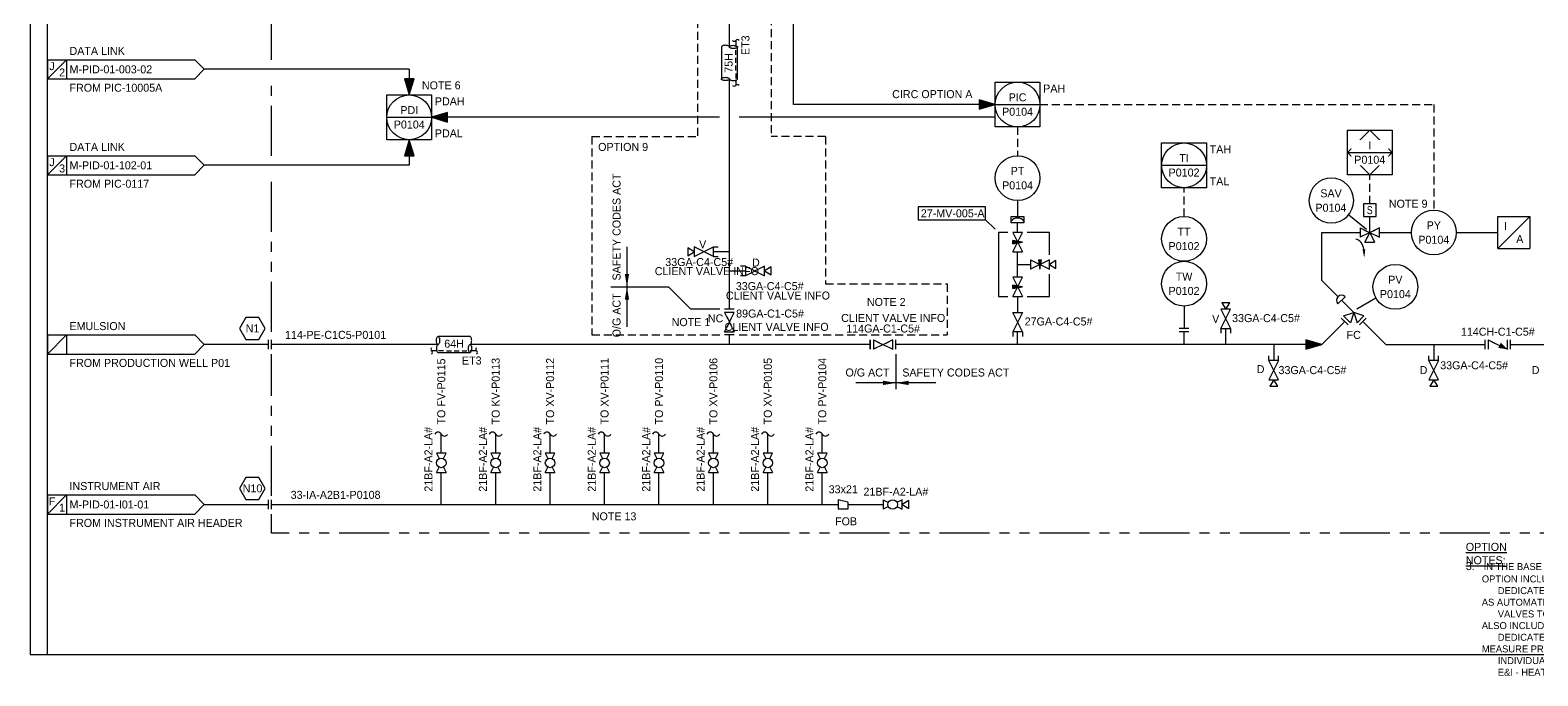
# Model space of a CAD drawing. Extents: x 12 to 865, y 46 to 600.
# Drawn here: x 11.6 to 482.5, y 46.4 to 248.2 of the extents above; entities that cross this region are included whole.
import ezdxf
from ezdxf.enums import TextEntityAlignment as Align
from ezdxf.lldxf.tags import DXFTag

# ---------------------------------------------------------------- set-up
doc = ezdxf.new("R2010")
doc.units = 0
doc.header["$LTSCALE"] = 10
for name, pattern in [('ELECT', [0.375, 0.25, -0.125]), ('HIDDEN', [0.375, 0.25, -0.125]), ('Skid_Limit', [3.125, 1.5625, -0.3125, 0.3125, -0.3125, 0.3125, -0.3125])]:
    doc.linetypes.add(name, pattern=pattern)
doc.layers.get('DEFPOINTS').update_dxf_attribs({"color": 9})
for name, color, linetype in [('(OPTION_3)', 7, 'Continuous'), ('(OPTION_9)', 7, 'Continuous'), ('(OPTION_9_CLOUD_LAYER)', 8, 'HIDDEN'), ('(OPTION_9_DUAL_TAGS)', 7, 'Continuous'), ('AIR', 135, 'Continuous'), ('ATTRIBUTES', 50, 'Continuous'), ('EQUIPMENT', 54, 'Continuous'), ('FITTINGS', 210, 'Continuous'), ('FLANGES', 90, 'Continuous'), ('HC LIQUID - HEAVY', 38, 'Continuous'), ('INSTRUMENT', 240, 'Continuous'), ('INSULATION', 210, 'Continuous'), ('LIMITS - SKID', 177, 'Skid_Limit'), ('LINE NUMBER', 20, 'Continuous'), ('TEXT1', 7, 'Continuous'), ('VALVE INFO', 33, 'Continuous'), ('VALVES', 210, 'Continuous')]:
    doc.layers.add(name, color=color, linetype=linetype)
doc.styles.add('Scovan Standard', font='FRAMDCN.TTF', dxfattribs={"height": 2.5})
doc.linetypes.add('DATA_LINK', pattern='A,0.75,-0.125,[133,ltypeshp.shx,S=0.0625,R=0,X=-0.0625,Y=0],-0.125', length=1)
tags = doc.linetypes.add('PNEUMATIC', pattern='A,0.21875,[131,cfm.shx,S=0.1,R=-45,X=0,Y=0],0.0625,[131,cfm.shx,S=0.1,R=-45,X=0,Y=0],0.21875', length=0.5).pattern_tags.tags
tags[12] = DXFTag(74, 5)
tags[4] = DXFTag(74, 5)

# ---------------------------------------------------------------- blocks, each defined once
blk = doc.blocks.new('*U16')
blk.add_wipeout([(0, 0.67), (-4, 0.67), (-4, -0.68), (0, -0.68)]).dxf.layer = 'VALVES'
at = {"layer": 'VALVES', "color": 90}
blk.add_line((-4, -1.5), (-4, 1.5), dxfattribs=at)
blk.add_wipeout([(-0.66, 0), (-0.66, -4), (0.69, -4), (0.69, 0)]).dxf.layer = 'VALVES'
at = {"layer": 'VALVES'}
for p, q in [((-3, 1.5), (0, 0)), ((-3, -1.5), (-3, 1.5)), ((0, 0), (-3, -1.5)), ((0, 0), (-1.5, -3)), ((1.5, -3), (0, 0)), ((1.5, -3), (-1.5, -3))]:
    blk.add_line(p, q, dxfattribs=at)
at = {"layer": 'VALVES', "color": 90}
blk.add_line((1.5, -4), (-1.5, -4), dxfattribs=at)
blk = doc.blocks.new('Dyn_Vlv_ATTH')
at = {"style": 'Scovan Standard', "flags": 1}
blk.add_attdef('ID', (-16, 0), '', height=2.5, dxfattribs=at)
at = {"layer": 'VALVE INFO', "style": 'Scovan Standard'}
for tag, p in [('VLV_MOD', (0, 7)), ('VLV_TAG', (0, 4)), ('VLV_NUM', (0, -4))]:
    blk.add_attdef(tag, text='', height=2.5, dxfattribs=at).set_placement(p, align=Align.MIDDLE_CENTER)
blk = doc.blocks.new('dyn_actuator')
at = {"layer": 'INSTRUMENT'}
for p, q in [((-1.6, 5.4), (1.6, 5.4)), ((0, 0), (0, 5.4))]:
    blk.add_line(p, q, dxfattribs=at)
blk.add_arc((0, 5.4), 1.6, 0, 180, dxfattribs=at)
blk = doc.blocks.new('Dyn_Discrete Instr')
at = {"layer": 'INSTRUMENT'}
blk.add_circle((0, 0), 7, dxfattribs=at)
at = {"layer": 'ATTRIBUTES', "style": 'Scovan Standard'}
for tag, p in [('TOP', (0, 2.25)), ('BTM', (0, -2.25))]:
    blk.add_attdef(tag, text='', height=2.5, dxfattribs=at).set_placement(p, align=Align.MIDDLE_CENTER)
blk.add_attdef('SERIES', text='', height=2.5, dxfattribs=at).set_placement((7.93, -4.87), align=Align.MIDDLE_LEFT)
blk = doc.blocks.new('Plug')
at = {"layer": 'FITTINGS'}
for p, q in [((1.25, 2), (-1.25, 2)), ((-1.25, 2), (0, 0)), ((0, 0), (1.25, 2))]:
    blk.add_line(p, q, dxfattribs=at)
blk = doc.blocks.new('*U48')
at = {"layer": 'FITTINGS'}
for p, q in [((-1.5, 5), (-1.5, 3.5)), ((1.5, 5), (1.5, 3.5))]:
    blk.add_line(p, q, dxfattribs=at)
at = {"layer": 'TEXT1', "style": 'Scovan Standard'}
for tag, p in [('ARTISAN_BLOCK_ID', (0, -2.5)), ('SCOVAN_TAG', (0, -6)), ('PRODUCER_TAG', (0, -9.5)), ('ARTISAN_ID', (0, -13))]:
    blk.add_attdef(tag, text='', height=2.5, dxfattribs=at).set_placement(p, align=Align.TOP_CENTER)
blk.add_wipeout([(-1.5, 5), (-1.5, 11), (1.5, 11), (1.5, 5)]).dxf.layer = 'VALVES'
at = {"color": 0}
blk.add_line((0, 0), (0, 5), dxfattribs=at)
at = {"layer": 'VALVES'}
for p, q in [((-1.5, 11), (1.5, 5)), ((1.5, 11), (-1.5, 11)), ((-1.5, 5), (1.5, 11)), ((-1.5, 5), (1.5, 5))]:
    blk.add_line(p, q, dxfattribs=at)
at = {"layer": 'FITTINGS'}
blk.add_blockref('Plug', (0, 11), dxfattribs=at)
blk = doc.blocks.new('Dyn_Vlv_ATTV')
at = {"style": 'Scovan Standard', "flags": 1}
blk.add_attdef('ID', (-5, -5), '', height=2.5, dxfattribs=at)
at = {"layer": 'VALVE INFO', "style": 'Scovan Standard'}
blk.add_attdef('VLV_MOD', text='', height=2.5, dxfattribs=at).set_placement((-2, 0), align=Align.MIDDLE_RIGHT)
for tag, p in [('VLV_TAG', (2, 1.5)), ('VLV_NUM', (2, -1.5))]:
    blk.add_attdef(tag, text='', height=2.5, dxfattribs=at).set_placement(p, align=Align.MIDDLE_LEFT)
blk = doc.blocks.new('*U19')
blk.add_wipeout([(0, 0.67), (8, 0.67), (8, -0.68), (0, -0.68)]).dxf.layer = 'VALVES'
at = {"layer": 'VALVES', "color": 90}
for p, q in [((0, -1.5), (0, 1.5)), ((8, -1.5), (8, 1.5))]:
    blk.add_line(p, q, dxfattribs=at)
at = {"layer": 'VALVES'}
for p, q in [((1, 1.5), (1, -1.5)), ((1, 1.5), (2.66, 0.67)), ((1, 1.5), (7, -1.5)), ((7, -1.5), (7, 1.5)), ((5.34, -0.67), (7, -1.5))]:
    blk.add_line(p, q, dxfattribs=at)
blk.add_solid([(4.95, 0.54), (4.14, -1.07), (6.96, -1.48)], dxfattribs=at)
blk = doc.blocks.new('*U25')
at = {"layer": 'VALVES', "flags": 128}
blk.add_lwpolyline([(5, 9), (1, 9), (1, 5), (5, 5), (5, 9)], dxfattribs=at)
at = {"layer": 'VALVES', "color": 7, "style": 'Scovan Standard', "width": 0.8}
blk.add_text('S', height=2.5, dxfattribs=at).set_placement((3, 7), align=Align.MIDDLE)
blk.add_wipeout([(3.68, -0.68), (3.68, -3), (2.32, -3), (2.32, -0.68)]).dxf.layer = 'VALVES'
at = {"layer": 'VALVES'}
blk.add_hatch(color=256, dxfattribs=at).paths.add_polyline_path([(1.61, -5.22), (0.72, -5.26), (1.29, -7.94)])
blk.add_wipeout([(0, 0.67), (6, 0.67), (6, -0.68), (0, -0.68)]).dxf.layer = 'VALVES'
for p, q in [((3, 0), (3, 5)), ((6, 1.5), (0, -1.5)), ((0, 1.5), (6, -1.5)), ((0, 1.5), (0, -1.5)), ((1.5, -3), (3, 0)), ((3, 0), (4.5, -3)), ((6, -1.5), (6, 1.5)), ((1.5, -3), (4.5, -3))]:
    blk.add_line(p, q, dxfattribs=at)
blk.add_open_spline([(1.17, -5.24), (1.07, -3.81), (-0.24, -2.06), (-1.3, -2.05)], degree=3, dxfattribs=at)
blk = doc.blocks.new('instrument air')
at = {"layer": 'INSTRUMENT'}
for p, q in [((-5, 5), (5, 5)), ((-5, -5), (-5, 5)), ((-5, -5), (5, 5)), ((5, 5), (5, -5)), ((-5, -5), (5, -5))]:
    blk.add_line(p, q, dxfattribs=at)
at = {"layer": 'VALVE INFO', "style": 'Scovan Standard'}
for s, p in [('I', (-3.06, 0.76)), ('A', (0.76, -3.28))]:
    blk.add_text(s, height=2.5, dxfattribs=at).set_placement(p)
blk = doc.blocks.new('dyn_instr plc')
at = {"layer": 'INSTRUMENT'}
for p, q in [((0, 7), (-7, 0)), ((7, 0), (0, 7)), ((-7, 0), (7, 0)), ((-7, 0), (0, -7)), ((0, -7), (7, 0))]:
    blk.add_line(p, q, dxfattribs=at)
blk.add_lwpolyline([(-7, 7), (7, 7), (7, -7), (-7, -7)], close=True, dxfattribs=at)
at = {"layer": 'ATTRIBUTES', "style": 'Scovan Standard'}
blk.add_attdef('SERIES', text='', height=2.5, dxfattribs=at).set_placement((7, -9), align=Align.MIDDLE_RIGHT)
at = {"layer": 'TEXT1', "style": 'Scovan Standard'}
for tag, p in [('L_TOP_LINE_3', (-8, 8)), ('L_TOP_LINE_2', (-8, 5)), ('L_TOP_LINE_1', (-8, 2)), ('L_BTM_LINE_1', (-8, -2)), ('L_BTM_LINE_2', (-8, -5)), ('L_BTM_LINE_3', (-8, -8))]:
    blk.add_attdef(tag, text='', height=2.5, dxfattribs=at).set_placement(p, align=Align.MIDDLE_RIGHT)
for tag, p in [('R_TOP_LINE_3', (8, 8)), ('R_TOP_LINE_2', (8, 5)), ('R_TOP_LINE_1', (8, 2)), ('R_BTM_LINE_1', (8, -2)), ('R_BTM_LINE_2', (8, -5)), ('R_BTM_LINE_3', (8, -8))]:
    blk.add_attdef(tag, text='', height=2.5, dxfattribs=at).set_placement(p, align=Align.MIDDLE_LEFT)
blk.add_wipeout([(-5.74, -3.96), (5.79, -3.96), (5.79, -0.82), (-5.74, -0.82)]).dxf.layer = 'INSTRUMENT'
blk.add_wipeout([(-5.74, 3.96), (5.79, 3.96), (5.79, 0.57), (-5.74, 0.57)]).dxf.layer = 'INSTRUMENT'
at = {"layer": 'ATTRIBUTES', "style": 'Scovan Standard'}
for tag, p in [('TOP', (0, 2.25)), ('BTM', (0, -2.25))]:
    blk.add_attdef(tag, text='', height=2.5, dxfattribs=at).set_placement(p, align=Align.MIDDLE_CENTER)
blk = doc.blocks.new('flanges')
blk.add_wipeout([(0, 0.68), (1, 0.68), (1, -0.68), (0, -0.68)]).dxf.layer = 'FLANGES'
at = {"layer": 'FLANGES'}
for p, q in [((0, 1.5), (0, -1.5)), ((1, 1.5), (1, -1.5))]:
    blk.add_line(p, q, dxfattribs=at)
blk = doc.blocks.new('nozzle no')
at = {"layer": 'TEXT1'}
blk.add_lwpolyline([(4, 0), (2, 3.46), (-2, 3.46), (-4, 0), (-2, -3.46), (2, -3.46)], close=True, dxfattribs=at)
at = {"layer": 'TEXT1', "color": 50, "style": 'Scovan Standard'}
blk.add_attdef('NOZ_NO', text='', height=2.5, dxfattribs=at).set_placement((0.05, -1.21), align=Align.CENTER)
blk = doc.blocks.new('*U20')
blk.add_wipeout([(-1, 1.5), (-7, 1.5), (-7, -1.5), (-1, -1.5)]).dxf.layer = 'VALVES'
at = {"layer": 'VALVES'}
for p, q in [((-7, 1.5), (-1, -1.5)), ((-7, -1.5), (-7, 1.5)), ((-1, 1.5), (-7, -1.5)), ((-1, 1.5), (-1, -1.5)), ((-1, 1.5), (0.5, 1.5)), ((-1, -1.5), (0.5, -1.5))]:
    blk.add_line(p, q, dxfattribs=at)
blk = doc.blocks.new('*U22')
at = {"layer": 'EQUIPMENT', "linetype": 'Continuous'}
blk.add_line((-6, 20), (-6, 0), dxfattribs=at)
at = {"layer": 'INSTRUMENT', "linetype": 'Continuous'}
blk.add_line((0, 6), (0, 14), dxfattribs=at)
blk.add_wipeout([(4, 11.5), (10, 11.5), (10, 8.5), (4, 8.5)]).dxf.layer = 'VALVES'
at = {"layer": 'VALVES'}
blk.add_hatch(color=256, dxfattribs=at).paths.add_polyline_path([(7.5, 11.5), (6.5, 11.5), (7, 8.5)])
at = {"layer": 'EQUIPMENT', "linetype": 'Continuous'}
for p, q in [((10, 13), (10, 20)), ((10, 0), (10, 7))]:
    blk.add_line(p, q, dxfattribs=at)
at = {"layer": 'INSTRUMENT', "linetype": 'Continuous'}
blk.add_line((0, 10), (4, 10), dxfattribs=at)
at = {"layer": 'VALVES'}
for p, q in [((4, 11.5), (4, 8.5)), ((10, 11.5), (4, 8.5)), ((4, 11.5), (10, 8.5)), ((6.5, 11.5), (7.5, 11.5)), ((6.5, 11.5), (7, 8.5)), ((7, 8.5), (7.5, 11.5)), ((10, 8.5), (10, 11.5)), ((8.34, 9.33), (10, 8.5))]:
    blk.add_line(p, q, dxfattribs=at)
at = {"layer": 'FITTINGS', "rotation": 270}
blk.add_blockref('Plug', (10, 10), dxfattribs=at)
for points in [[(-1.5, 14), (-1.5, 20), (1.5, 20), (1.5, 14)], [(-1.5, 0), (-1.5, 6), (1.5, 6), (1.5, 0)]]:
    blk.add_wipeout(points).dxf.layer = 'VALVES'
at = {"layer": 'VALVES'}
for points in [[(-1.5, 17.5), (-1.5, 16.5), (1.5, 17)], [(-1.5, 3.5), (-1.5, 2.5), (1.5, 3)]]:
    blk.add_hatch(color=256, dxfattribs=at).paths.add_polyline_path(points)
at = {"layer": 'EQUIPMENT', "linetype": 'Continuous'}
for p, q in [((-3, 20), (-6, 20)), ((10, 20), (3, 20)), ((-6, 0), (-3, 0)), ((3, 0), (10, 0))]:
    blk.add_line(p, q, dxfattribs=at)
at = {"layer": 'VALVES'}
for p, q in [((-1.5, 20), (1.5, 14)), ((1.5, 20), (-1.5, 20)), ((-1.5, 14), (1.5, 20)), ((0.67, 18.34), (1.5, 20)), ((-1.5, 16.5), (-1.5, 17.5)), ((1.5, 17), (-1.5, 17.5)), ((-1.5, 16.5), (1.5, 17)), ((-1.5, 14), (1.5, 14)), ((-1.5, 6), (1.5, 0)), ((1.5, 6), (-1.5, 6)), ((-1.5, 0), (1.5, 6)), ((0.67, 4.34), (1.5, 6)), ((-1.5, 2.5), (-1.5, 3.5)), ((1.5, 3), (-1.5, 3.5)), ((-1.5, 2.5), (1.5, 3)), ((-1.5, 0), (1.5, 0))]:
    blk.add_line(p, q, dxfattribs=at)
blk = doc.blocks.new('diaphragm')
at = {"layer": 'INSTRUMENT'}
for p, q in [((-2, -1), (-2, -1)), ((2, -1), (2, -1))]:
    blk.add_line(p, q, dxfattribs=at)
blk.add_lwpolyline([(2, 0), (2, -2), (-2, -2), (-2, 0)], close=True, dxfattribs=at)
blk.add_arc((0, -3), 2.5, 36.8699, 143.1301, dxfattribs=at)
blk = doc.blocks.new('dyn_instr shared disp')
at = {"layer": 'INSTRUMENT'}
blk.add_line((-7, 0), (7, 0), dxfattribs=at)
blk.add_lwpolyline([(-7, 7), (7, 7), (7, -7), (-7, -7)], close=True, dxfattribs=at)
blk.add_circle((0, 0), 7, dxfattribs=at)
at = {"layer": 'ATTRIBUTES', "style": 'Scovan Standard'}
for tag, p in [('TOP', (0, 2.25)), ('BTM', (0, -2.25))]:
    blk.add_attdef(tag, text='', height=2.5, dxfattribs=at).set_placement(p, align=Align.MIDDLE_CENTER)
blk.add_attdef('SERIES', text='', height=2.5, dxfattribs=at).set_placement((7, -9), align=Align.MIDDLE_RIGHT)
at = {"layer": 'TEXT1', "style": 'Scovan Standard'}
for tag, p in [('L_TOP_LINE_1', (-8, 8)), ('L_TOP_LINE_2', (-8, 5)), ('L_TOP_LINE_3', (-8, 2)), ('L_BTM_LINE_1', (-8, -2)), ('L_BTM_LINE_2', (-8, -5)), ('L_BTM_LINE_3', (-8, -8))]:
    blk.add_attdef(tag, text='', height=2.5, dxfattribs=at).set_placement(p, align=Align.MIDDLE_RIGHT)
for tag, p in [('R_TOP_LINE_1', (8, 8)), ('R_TOP_LINE_2', (8, 5)), ('R_TOP_LINE_3', (8, 2)), ('R_BTM_LINE_1', (8, -2)), ('R_BTM_LINE_2', (8, -5)), ('R_BTM_LINE_3', (8, -8))]:
    blk.add_attdef(tag, text='', height=2.5, dxfattribs=at).set_placement(p, align=Align.MIDDLE_LEFT)
blk = doc.blocks.new('*U7')
blk.add_wipeout([(0, 0.67), (8, 0.67), (8, -0.68), (0, -0.68)]).dxf.layer = 'VALVES'
at = {"layer": 'VALVES', "color": 90}
for p, q in [((0, -1.5), (0, 1.5)), ((8, -1.5), (8, 1.5))]:
    blk.add_line(p, q, dxfattribs=at)
at = {"layer": 'VALVES'}
for p, q in [((1, 1.5), (1, -1.5)), ((7, 1.5), (1, -1.5)), ((1, 1.5), (7, -1.5)), ((7, -1.5), (7, 1.5))]:
    blk.add_line(p, q, dxfattribs=at)
blk = doc.blocks.new('Spec Break Horiz')
at = {"layer": 'TEXT1'}
blk.add_line((12.5, 0), (-12.5, 0), dxfattribs=at)
for points in [[(-4, -0.67), (-4, 0.67), (0, 0)], [(4, -0.67), (4, 0.67), (0, 0)]]:
    blk.add_solid(points, dxfattribs=at)
at = {"layer": 'TEXT1', "linetype": 'Continuous', "style": 'Scovan Standard'}
for tag, p in [('SPEC_LFT_5', (-2, 6)), ('SPEC_LFT_1', (-2, 2)), ('SPEC_LFT_2', (-2, -4)), ('SPEC_LFT_3', (-2, -8)), ('SPEC_LFT_4', (-2, -12))]:
    blk.add_attdef(tag, text='', height=2.5, dxfattribs=at).set_placement(p, align=Align.RIGHT)
for tag, p in [('SPEC_RGT_5', (2, 6)), ('SPEC_RGT_1', (2, 2)), ('SPEC_RGT_2', (2, -4)), ('SPEC_RGT_3', (2, -8)), ('SPEC_RGT_4', (2, -12))]:
    blk.add_attdef(tag, p, '', height=2.5, dxfattribs=at)
blk = doc.blocks.new('insul')
at = {"layer": 'INSULATION', "color": 50, "style": 'Scovan Standard'}
for tag, p in [('O/S', (5, 5)), ('TR', (10.53, -5))]:
    blk.add_attdef(tag, text='', height=2.5, dxfattribs=at).set_placement(p, align=Align.MIDDLE)
blk.add_wipeout([(0, 1), (0, -1), (10, -1), (10, 1)]).dxf.layer = 'INSULATION'
at = {"layer": 'INSULATION'}
for p, q in [((10, 2.5), (0, 2.5)), ((-0.4, -2), (-2, -2)), ((0, -2.5), (10, -2.5)), ((1.66, -2), (0.16, -2)), ((2.65, -2), (4.15, -2)), ((5.08, -2), (6.58, -2)), ((7.48, -2), (8.98, -2)), ((12.03, -2), (10, -2))]:
    blk.add_line(p, q, dxfattribs=at)
for points in [[(0, 2.5, -0.203453), (0.16, 2.43, -0.097163), (0.35, 2.13, -0.054131), (0.46, 1.76, -0.041072), (0.5, 1.25, -0.041072), (0.46, 0.74, -0.054131), (0.35, 0.37, -0.097163), (0.16, 0.07, -0.203453), (0, 0, -0.203453), (-0.16, 0.07, -0.097163), (-0.35, 0.37, -0.054131), (-0.46, 0.74, -0.041072), (-0.5, 1.25, -0.041072), (-0.46, 1.76, -0.054131), (-0.35, 2.13, -0.097163), (-0.16, 2.43, -0.203453)], [(10, -2.5, -0.203453), (9.84, -2.43, -0.097163), (9.65, -2.13, -0.054131), (9.54, -1.76, -0.041072), (9.5, -1.25, -0.041072), (9.54, -0.74, -0.054131), (9.65, -0.37, -0.097163), (9.84, -0.07, -0.203453), (10, 0, -0.203453), (10.16, -0.07, -0.097163), (10.35, -0.37, -0.054131), (10.46, -0.74, -0.041072), (10.5, -1.25, -0.041072), (10.46, -1.76, -0.054131), (10.35, -2.13, -0.097163), (10.16, -2.43, -0.203453)]]:
    blk.add_lwpolyline(points, format="xyb", close=True, dxfattribs=at)
for points in [[(0, 0, 0.203453), (-0.16, -0.07, 0.097163), (-0.35, -0.37, 0.054131), (-0.46, -0.74, 0.041072), (-0.5, -1.25, 0.041072), (-0.46, -1.76, 0.054131), (-0.35, -2.13, 0.097163), (-0.16, -2.43, 0.203453), (0, -2.5, 0.203453)], [(10, 0, 0.203453), (10.16, 0.07, 0.097163), (10.35, 0.37, 0.054131), (10.46, 0.74, 0.041072), (10.5, 1.25, 0.041072), (10.46, 1.76, 0.054131), (10.35, 2.13, 0.097163), (10.16, 2.43, 0.203453), (10, 2.5, 0.203453)]]:
    blk.add_lwpolyline(points, format="xyb", dxfattribs=at)
for centre, start, end in [((-1.63, -1.5), 126.8699, 233.1301), ((-2.38, -2.5), 306.8699, 53.1301), ((12.41, -1.5), 126.8699, 233.1301), ((11.66, -2.5), 306.8699, 53.1301)]:
    blk.add_arc(centre, 0.625, start, end, dxfattribs=at)
at = {"layer": 'INSULATION', "color": 50, "style": 'Scovan Standard'}
blk.add_attdef('INS', text='', height=2.5, dxfattribs=at).set_placement((5, -1), align=Align.CENTER)
blk = doc.blocks.new('continr')
at = {"layer": 'TEXT1', "color": 3, "linetype": 'Continuous'}
for p, q in [((-49, 3), (-3, 3)), ((-49, 3), (-49, -3)), ((-49, -3), (-43, 3)), ((-43, 3), (-43, -3)), ((-3, 3), (0, 0)), ((0, 0), (-3, -3)), ((-49, -3), (-3, -3))]:
    blk.add_line(p, q, dxfattribs=at)
at = {"layer": 'TEXT1', "color": 50, "style": 'Scovan Standard'}
for tag, p in [('ATG2', (-42.11, 8.5)), ('ATG1', (-42.11, 4.5)), ('DWG', (-42.11, -1.25)), ('BTG1', (-42.11, -7)), ('BTG2', (-42.11, -11)), ('BTG3', (-42.11, -15))]:
    blk.add_attdef(tag, p, '', height=2.5, dxfattribs=at)
for tag, p in [('C1', (-47.57, 0.98)), ('C2', (-44.43, -0.98))]:
    blk.add_attdef(tag, text='', height=2.5, dxfattribs=at).set_placement(p, align=Align.MIDDLE_CENTER)
blk = doc.blocks.new('sv-flowarrow')
at = {"color": 0}
blk.add_lwpolyline([(0, 0), (-5, 1.5), (-5, -1.5)], close=True, dxfattribs=at)
blk.add_solid([(0, 0), (-5, -1.5), (-5, 1.5)], dxfattribs=at)
blk = doc.blocks.new('*U38')
blk.add_wipeout([(1, 1.5), (7, 1.5), (7, -1.5), (1, -1.5)]).dxf.layer = 'VALVES'
at = {"layer": 'VALVES'}
for p, q in [((1, 1.5), (1, -1.5)), ((1, 1.5), (2.66, 0.67)), ((7, 1.5), (5.34, 0.67)), ((7, -1.5), (7, 1.5)), ((2.66, -0.67), (1, -1.5)), ((5.34, -0.67), (7, -1.5))]:
    blk.add_line(p, q, dxfattribs=at)
blk.add_circle((4, 0), 1.5, dxfattribs=at)
blk = doc.blocks.new('pipe break')
at = {"layer": 'INSTRUMENT'}
for centre, start, end in [((0.54, -1), 118.4465, 241.5535), ((-0.54, 1), 298.4465, 61.5535)]:
    blk.add_arc(centre, 1.14, start, end, dxfattribs=at)
blk = doc.blocks.new('*U49')
at = {"layer": 'TEXT1', "style": 'Scovan Standard'}
for tag, p in [('ARTISAN_BLOCK_ID', (0, -2.5)), ('SCOVAN_TAG', (0, -6)), ('PRODUCER_TAG', (0, -9.5)), ('ARTISAN_ID', (0, -13))]:
    blk.add_attdef(tag, text='', height=2.5, dxfattribs=at).set_placement(p, align=Align.TOP_CENTER)
blk.add_wipeout([(-1.5, 5), (-1.5, 11), (1.5, 11), (1.5, 5)]).dxf.layer = 'VALVES'
at = {"color": 0}
blk.add_line((0, 0), (0, 5), dxfattribs=at)
at = {"layer": 'VALVES'}
for p, q in [((1.5, 11), (-1.5, 11)), ((-1.5, 11), (-0.67, 9.34)), ((0.67, 9.34), (1.5, 11)), ((-1.5, 5), (-0.67, 6.66)), ((-1.5, 5), (1.5, 5)), ((0.67, 6.66), (1.5, 5))]:
    blk.add_line(p, q, dxfattribs=at)
blk.add_circle((0, 8), 1.5, dxfattribs=at)
at = {"layer": 'FITTINGS'}
blk.add_blockref('Plug', (0, 11), dxfattribs=at)
blk = doc.blocks.new('*U44')
at = {"layer": 'TEXT1', "style": 'Scovan Standard'}
for tag, p in [('ARTISAN_BLOCK_ID', (0, -4)), ('SCOVAN_TAG', (0, -7.5)), ('PRODUCER_TAG', (0, -11)), ('ARTISAN_ID', (0, -14.5))]:
    blk.add_attdef(tag, text='', height=2.5, dxfattribs=at).set_placement(p, align=Align.TOP_CENTER)
blk.add_wipeout([(0, 0.68), (3, 0.68), (3, -0.68), (0, -0.68)]).dxf.layer = 'FITTINGS'
at = {"layer": 'FITTINGS'}
for p, q in [((0, 1.5), (0, -1.5)), ((3, 0.75), (0, 1.5)), ((3, 0.75), (3, -1.5)), ((3, -1.5), (0, -1.5))]:
    blk.add_line(p, q, dxfattribs=at)

msp = doc.modelspace()

# ---------------------------------------------------------------- linework, layer by layer
at = {"layer": '(OPTION_9)'}
for p, q in [((193, 168), (211, 168)), ((218, 161), (211, 168)), ((227, 161), (218, 161))]:
    msp.add_line(p, q, dxfattribs=at)
at = {"layer": '(OPTION_9_CLOUD_LAYER)', "color": 8, "linetype": 'HIDDEN'}
for p, q in [((243, 353.5), (243, 215)), ((220, 334), (220, 215)), ((187, 215), (187, 153)), ((187, 215), (220, 215)), ((260, 215), (243, 215)), ((260, 215), (260, 169)), ((260, 169), (298, 169)), ((298, 169), (298, 153))]:
    msp.add_line(p, q, dxfattribs=at)
at = {"layer": 'AIR'}
for p, q in [((140, 100), (140, 110)), ((157, 100), (157, 110)), ((174, 100), (174, 110)), ((191, 100), (191, 110)), ((208, 100), (208, 110)), ((225, 100), (225, 110)), ((242, 100), (242, 110)), ((259, 100), (259, 110)), ((66, 100), (273, 100))]:
    msp.add_line(p, q, dxfattribs=at)
at = {"layer": 'DEFPOINTS'}
msp.add_line((17, 53.07), (17, 547.41), dxfattribs=at)
msp.add_lwpolyline([(11.6, 53.13), (855.37, 53.13), (855.37, 547.47), (11.6, 547.47)], close=True, dxfattribs=at)
at = {"layer": 'HC LIQUID - HEAVY'}
for p, q in [((230, 150), (230, 153)), ((320, 150), (320, 154)), ((372, 150), (372, 155)), ((415, 150), (66, 150)), ((435, 150), (665, 150))]:
    msp.add_line(p, q, dxfattribs=at)
at = {"layer": 'INSTRUMENT', "linetype": 'DATA_LINK'}
for p, q in [((250, 225), (250, 285)), ((130, 236), (66, 236)), ((130, 236), (130, 228)), ((313, 225), (250, 225)), ((313, 221), (137, 221)), ((130, 214), (130, 206)), ((130, 206), (66, 206))]:
    msp.add_line(p, q, dxfattribs=at)
at = {"layer": 'INSTRUMENT', "linetype": 'ELECT'}
for p, q in [((327, 225), (450, 225)), ((450, 225), (450, 192)), ((320, 218), (320, 209)), ((372, 190), (372, 199))]:
    msp.add_line(p, q, dxfattribs=at)
at = {"layer": 'INSTRUMENT'}
for p, q in [((320, 195), (320, 190)), ((423.42, 190.57), (429, 186))]:
    msp.add_line(p, q, dxfattribs=at)
at = {"layer": 'INSTRUMENT', "linetype": 'PNEUMATIC'}
for p, q in [((415, 170), (415, 185)), ((415, 185), (443, 185)), ((457, 185), (470, 185)), ((420, 165), (415, 170))]:
    msp.add_line(p, q, dxfattribs=at)
at = {"layer": 'LIMITS - SKID'}
for points in [[(87, 239), (87, 285)], [(87, 209), (87, 233)], [(87, 154), (87, 203)], [(87, 102.7), (87, 147)], [(780, 105), (780, 91), (87, 91), (87, 97)]]:
    msp.add_lwpolyline(points, dxfattribs=at)
at = {"layer": 'TEXT1'}
msp.add_lwpolyline([(310, 193), (289, 193), (289, 189), (310, 189)], close=True, dxfattribs=at)

# ---------------------------------------------------------------- block references
at = {"layer": '(OPTION_9)', "rotation": 90}
msp.add_blockref('Spec Break Horiz', (198, 168), dxfattribs=at).add_auto_attribs({'SPEC_LFT_1': 'O/G ACT', 'SPEC_RGT_1': 'SAFETY CODES ACT'})
at = {"layer": '(OPTION_9)', "color": 33}
ref = msp.add_blockref('Dyn_Vlv_ATTV', (230.1, 158.18), dxfattribs=at)
ref.add_attrib('VLV_TAG', '89GA-C1-C5#', dxfattribs={"layer": 'VALVE INFO', "height": 2.5, "style": 'Scovan Standard'}).set_placement((232.1, 159.68), align=Align.MIDDLE_LEFT)
ref.add_attrib('VLV_MOD', 'NC', dxfattribs={"layer": 'VALVE INFO', "height": 2.5, "style": 'Scovan Standard'}).set_placement((228.1, 158.18), align=Align.MIDDLE_RIGHT)
at = {"layer": '(OPTION_9_DUAL_TAGS)'}
ref = msp.add_blockref('Dyn_Vlv_ATTH', (245.16, 161.3), dxfattribs=at)
ref.add_attrib('VLV_TAG', 'CLIENT VALVE INFO', dxfattribs={"layer": 'VALVE INFO', "height": 2.5, "style": 'Scovan Standard'}).set_placement((245.16, 165.3), align=Align.MIDDLE_CENTER)
ref = msp.add_blockref('Dyn_Vlv_ATTH', (281.16, 154.3), dxfattribs=at)
ref.add_attrib('VLV_TAG', 'CLIENT VALVE INFO', dxfattribs={"layer": 'VALVE INFO', "height": 2.5, "style": 'Scovan Standard'}).set_placement((281.16, 158.3), align=Align.MIDDLE_CENTER)
at = {"layer": 'HC LIQUID - HEAVY'}
msp.add_blockref('sv-flowarrow', (415, 150), dxfattribs=at)
at = {"layer": 'INSTRUMENT'}
for name, p, rotation in [('sv-flowarrow', (130, 228), 270), ('sv-flowarrow', (137, 221), 180), ('sv-flowarrow', (130, 214), 90), ('pipe break', (140, 122), 90), ('pipe break', (157, 122), 90), ('pipe break', (174, 122), 90), ('pipe break', (191, 122), 90), ('pipe break', (208, 122), 90), ('pipe break', (225, 122), 90), ('pipe break', (242, 122), 90), ('pipe break', (259, 122), 90)]:
    msp.add_blockref(name, p, dxfattribs=dict(at, rotation=rotation))
for name, p, values in [('dyn_instr shared disp', (320, 225), {'TOP': 'PIC', 'BTM': 'P0104', 'R_TOP_LINE_2': 'PAH'}), ('dyn_instr shared disp', (130, 221), {'TOP': 'PDI', 'BTM': 'P0104', 'R_TOP_LINE_2': 'PDAH', 'R_BTM_LINE_2': 'PDAL'}), ('dyn_instr shared disp', (372, 206), {'TOP': 'TI', 'BTM': 'P0102', 'R_TOP_LINE_2': 'TAH', 'R_BTM_LINE_2': 'TAL'}), ('Dyn_Discrete Instr', (320, 202), {'TOP': 'PT', 'BTM': 'P0104'}), ('Dyn_Discrete Instr', (372, 183), {'TOP': 'TT', 'BTM': 'P0102'}), ('Dyn_Discrete Instr', (450, 185), {'TOP': 'PY', 'BTM': 'P0104'}), ('Dyn_Discrete Instr', (372, 169), {'TOP': 'TW', 'BTM': 'P0102'})]:
    msp.add_blockref(name, p, dxfattribs=at).add_auto_attribs(values)
for name, p in [('sv-flowarrow', (313, 225)), ('diaphragm', (320, 190)), ('instrument air', (475, 185))]:
    msp.add_blockref(name, p, dxfattribs=at)
ref = msp.add_blockref('Dyn_Discrete Instr', (418, 195), dxfattribs=dict(at, xscale=-1))
ref.add_attrib('TOP', 'SAV', dxfattribs={"layer": 'ATTRIBUTES', "height": 2.5, "style": 'Scovan Standard'}).set_placement((417.91, 197.25), align=Align.MIDDLE_CENTER)
ref.add_attrib('BTM', 'P0104', dxfattribs={"layer": 'ATTRIBUTES', "height": 2.5, "style": 'Scovan Standard'}).set_placement((417.87, 192.75), align=Align.MIDDLE_CENTER)
at = {"layer": 'TEXT1'}
for name, p, values in [('continr', (66, 236), {'DWG': 'M-PID-01-003-02', 'ATG1': 'DATA LINK', 'BTG1': 'FROM PIC-10005A', 'C1': 'J', 'C2': '2'}), ('continr', (66, 206), {'DWG': 'M-PID-01-102-01', 'ATG1': 'DATA LINK', 'BTG1': 'FROM PIC-0117', 'C1': 'J', 'C2': '3'}), ('continr', (66, 150), {'ATG1': 'EMULSION', 'BTG1': 'FROM PRODUCTION WELL P01'}), ('Spec Break Horiz', (282, 138), {'SPEC_LFT_1': 'O/G ACT', 'SPEC_RGT_1': 'SAFETY CODES ACT'}), ('continr', (66, 100), {'DWG': 'M-PID-01-I01-01', 'ATG1': 'INSTRUMENT AIR', 'BTG1': 'FROM INSTRUMENT AIR HEADER', 'C1': 'F', 'C2': '1'})]:
    msp.add_blockref(name, p, dxfattribs=at).add_auto_attribs(values)
at = {"layer": 'VALVE INFO'}
ref = msp.add_blockref('Dyn_Vlv_ATTV', (485, 142), dxfattribs=at)
ref.add_attrib('VLV_TAG', '33GA-C4-C5#', dxfattribs={"height": 2.5, "style": 'Scovan Standard'}).set_placement((487, 143.5), align=Align.MIDDLE_LEFT)
ref.add_attrib('VLV_MOD', 'D', dxfattribs={"height": 2.5, "style": 'Scovan Standard'}).set_placement((483, 142), align=Align.MIDDLE_RIGHT)

# ---------------------------------------------------------------- texts
at = {"layer": '(OPTION_3)', "insert": (460, 82), "char_height": 2.5, "width": 166.8135, "attachment_point": 1, "style": 'Scovan Standard'}
msp.add_mtext('\\pxi-2,l2;3.   {\\H0.875x;IN THE BASE DESIGN, ALL PRODUCED GAS IS COLLECTED INTO A COMMON PRODUCED GAS HEADER. THIS OPTION INCLUDES A\\P^IDEDICATED PRODUCED GAS TEST HEADER SEPARATE FROM THE MAIN PRODUCED GAS HEADER, AS WELL AS AUTOMATED SWITCHING\\P^IVALVES TO TOGGLE INDIVIDUAL WELLS IN AND OUT OF THE HEADER. THE PRODUCED GAS TEST HEADER ALSO INCLUDES ITS OWN\\P^IDEDICATED FLOW METER WITH CORRESPONDING PRESSURE AND TEMPERATURE MEASUREMENT TO MEASURE PRODUCED GAS FROM\\P^IINDIVIDUAL WELLS. THIS IS LOCATED ON THE HUB MODULE.\\P^IE&I - HEAT TRACE LOOP WILL HAVE TO BE LEFT UNTIL CONFIRMED.}', dxfattribs=at)
at = {"layer": '(OPTION_9)', "style": 'Scovan Standard'}
for s, p in [('NOTE 2', (278.98, 163.3)), ('NOTE 1', (218, 157)), ('NOTE 13', (193.98, 96.3))]:
    msp.add_text(s, height=2.5, dxfattribs=at).set_placement(p, align=Align.MIDDLE_CENTER)
at = {"layer": '(OPTION_9_CLOUD_LAYER)', "color": 8, "linetype": 'HIDDEN', "style": 'Scovan Standard'}
msp.add_text('OPTION 9', height=2.5, dxfattribs=at).set_placement((189, 213), align=Align.TOP_LEFT)
at = {"layer": 'LINE NUMBER', "linetype": 'Continuous', "char_height": 2.5, "attachment_point": 5, "style": 'Scovan Standard'}
for s, insert in [('114-PE-C1C5-P0101', (107, 153)), ('33-IA-A2B1-P0108', (107, 103))]:
    msp.add_mtext_dynamic_manual_height_columns(s, width=15.3038, gutter_width=12.5, heights=[0], dxfattribs=dict(at, insert=insert))
at = {"layer": 'TEXT1', "style": 'Scovan Standard'}
for s, p in [('NOTE 6', (140, 231)), ('CIRC OPTION A', (293.38, 228.25)), ('NOTE 9', (442, 194))]:
    msp.add_text(s, height=2.5, dxfattribs=at).set_placement(p, align=Align.MIDDLE_CENTER)
msp.add_text('27-MV-005-A', height=2.5, dxfattribs=at).set_placement((289.79, 191), align=Align.MIDDLE_LEFT)
for s, p in [('TO KV-P0113', (157, 125)), ('TO XV-P0112', (174, 125)), ('TO XV-P0111', (191, 125)), ('TO PV-P0110', (208, 125)), ('TO XV-P0106', (225, 125)), ('TO XV-P0105', (242, 125)), ('TO PV-P0104', (259, 125))]:
    msp.add_text(s, height=2.5, rotation=90, dxfattribs=at).set_placement(p, align=Align.MIDDLE_LEFT)
at = {"layer": 'TEXT1', "insert": (263, 96), "char_height": 2.5, "attachment_point": 1, "style": 'Scovan Standard'}
msp.add_mtext_dynamic_manual_height_columns('FOB', width=18, gutter_width=12.5, heights=[0], dxfattribs=at)
at = {"layer": 'TEXT1', "insert": (460, 88), "char_height": 2.5, "width": 21.1294, "attachment_point": 1, "style": 'Scovan Standard'}
msp.add_mtext('{\\LOPTION NOTES:}', dxfattribs=at)

# ---------------------------------------------------------------- next in the draw order: block references
at = {"layer": '(OPTION_9)', "color": 14, "rotation": 270}
msp.add_blockref('*U48', (230, 173), dxfattribs=at)
at = {"layer": '(OPTION_9)', "color": 6}
msp.add_blockref('*U7', (274, 150), dxfattribs=at)
at = {"layer": 'AIR', "rotation": 270}
msp.add_blockref('*U49', (273, 100), dxfattribs=at)
at = {"layer": 'FITTINGS'}
for name, p in [('*U22', (320, 165)), ('*U44', (264, 100))]:
    msp.add_blockref(name, p, dxfattribs=at)
at = {"layer": 'FLANGES'}
for p, rotation in [((87, 150), 180), ((230, 154), 270), ((372, 155), 270), ((87, 100), 180)]:
    msp.add_blockref('flanges', p, dxfattribs=dict(at, rotation=rotation))
at = {"layer": 'HC LIQUID - HEAVY'}
msp.add_blockref('*U48', (385, 150), dxfattribs=at)
at = {"layer": 'HC LIQUID - HEAVY', "rotation": 180}
for p in [(400, 150), (450, 150)]:
    msp.add_blockref('*U48', p, dxfattribs=at)
at = {"layer": 'INSTRUMENT'}
msp.add_blockref('dyn_instr plc', (430, 210), dxfattribs=at).add_auto_attribs({'TOP': 'I', 'BTM': 'P0104'})
at = {"layer": 'INSULATION'}
msp.add_blockref('insul', (139, 150), dxfattribs=at).add_auto_attribs({'INS': '64H', 'TR': 'ET3'})
at = {"layer": 'VALVES'}
for name, p, rotation in [('*U16', (425, 160), 45), ('*U20', (320, 153), 270), ('*U38', (140, 109), 90), ('*U38', (157, 109), 90), ('*U38', (174, 109), 90), ('*U38', (191, 109), 90), ('*U38', (208, 109), 90), ('*U38', (225, 109), 90), ('*U38', (242, 109), 90), ('*U38', (259, 109), 90)]:
    msp.add_blockref(name, p, dxfattribs=dict(at, rotation=rotation))
msp.add_blockref('*U19', (466, 150), dxfattribs=at)

# ---------------------------------------------------------------- next in the draw order: wipeouts: each hides what was drawn before it
msp.add_wipeout([(227, 222), (233, 222), (233, 220), (227, 220)]).dxf.layer = '(OPTION_9)'

# ---------------------------------------------------------------- next in the draw order: linework, layer by layer
at = {"layer": 'FITTINGS'}
msp.add_line((320, 185), (320, 188), dxfattribs=at)
at = {"layer": 'HC LIQUID - HEAVY'}
for p, q in [((422, 157), (415, 150)), ((428, 157), (435, 150))]:
    msp.add_line(p, q, dxfattribs=at)
at = {"layer": 'INSTRUMENT'}
for p, q in [((320, 165), (320, 160)), ((372, 162), (372, 155)), ((431.95, 164.47), (426, 161))]:
    msp.add_line(p, q, dxfattribs=at)
at = {"layer": 'INSTRUMENT', "linetype": 'PNEUMATIC'}
for p, q in [((140, 116), (140, 122)), ((157, 116), (157, 122)), ((174, 116), (174, 122)), ((191, 116), (191, 122)), ((208, 116), (208, 122)), ((225, 116), (225, 122)), ((242, 116), (242, 122)), ((259, 116), (259, 122))]:
    msp.add_line(p, q, dxfattribs=at)
at = {"layer": 'TEXT1'}
msp.add_line((310, 189), (313, 186), dxfattribs=at)

# ---------------------------------------------------------------- next in the draw order: block references
at = {"layer": '(OPTION_9)', "color": 33}
ref = msp.add_blockref('Dyn_Vlv_ATTV', (241.47, 175.61), dxfattribs=at)
ref.add_attrib('VLV_TAG', '33GA-C4-C5#', dxfattribs={"layer": 'VALVE INFO', "height": 2.5, "style": 'Scovan Standard'}).set_placement((232, 168.25), align=Align.MIDDLE_LEFT)
ref.add_attrib('VLV_MOD', 'D', dxfattribs={"layer": 'VALVE INFO', "height": 2.5, "style": 'Scovan Standard'}).set_placement((239.47, 175.61), align=Align.MIDDLE_RIGHT)
at = {"layer": '(OPTION_9)', "color": 6, "rotation": 90}
msp.add_blockref('*U7', (230, 153), dxfattribs=at)
at = {"layer": '(OPTION_9)', "color": 33}
ref = msp.add_blockref('Dyn_Vlv_ATTH', (278, 151), dxfattribs=at)
ref.add_attrib('VLV_TAG', '114GA-C1-C5#', dxfattribs={"layer": 'VALVE INFO', "height": 2.5, "style": 'Scovan Standard'}).set_placement((278, 155), align=Align.MIDDLE_CENTER)
at = {"layer": '(OPTION_9_DUAL_TAGS)'}
ref = msp.add_blockref('Dyn_Vlv_ATTH', (222.94, 168.93), dxfattribs=at)
ref.add_attrib('VLV_TAG', 'CLIENT VALVE INFO', dxfattribs={"layer": 'VALVE INFO', "height": 2.5, "style": 'Scovan Standard'}).set_placement((222.94, 172.93), align=Align.MIDDLE_CENTER)
at = {"layer": 'INSTRUMENT'}
msp.add_blockref('Dyn_Discrete Instr', (438, 168), dxfattribs=at).add_auto_attribs({'TOP': 'PV', 'BTM': 'P0104'})
at = {"layer": 'INSTRUMENT', "rotation": 45}
msp.add_blockref('dyn_actuator', (425, 160), dxfattribs=at)
at = {"layer": 'TEXT1'}
for p, values in [((81, 155), {'NOZ_NO': 'N1'}), ((81, 105), {'NOZ_NO': 'N10'})]:
    msp.add_blockref('nozzle no', p, dxfattribs=at).add_auto_attribs(values)
at = {"layer": 'VALVE INFO'}
ref = msp.add_blockref('Dyn_Vlv_ATTV', (320.22, 155.7), dxfattribs=at)
ref.add_attrib('VLV_TAG', '27GA-C4-C5#', dxfattribs={"height": 2.5, "style": 'Scovan Standard'}).set_placement((322.22, 157.2), align=Align.MIDDLE_LEFT)
ref = msp.add_blockref('Dyn_Vlv_ATTV', (385, 158), dxfattribs=at)
ref.add_attrib('VLV_TAG', '33GA-C4-C5#', dxfattribs={"height": 2.5, "style": 'Scovan Standard'}).set_placement((387, 158.25), align=Align.MIDDLE_LEFT)
ref.add_attrib('VLV_MOD', 'V', dxfattribs={"height": 2.5, "style": 'Scovan Standard'}).set_placement((383, 158), align=Align.MIDDLE_RIGHT)
ref = msp.add_blockref('Dyn_Vlv_ATTH', (425, 146), dxfattribs=at)
ref.add_attrib('VLV_MOD', 'FC', dxfattribs={"height": 2.5, "style": 'Scovan Standard'}).set_placement((425, 153), align=Align.MIDDLE_CENTER)
ref = msp.add_blockref('Dyn_Vlv_ATTH', (470, 150), dxfattribs=at)
ref.add_attrib('VLV_TAG', '114CH-C1-C5#', dxfattribs={"height": 2.5, "style": 'Scovan Standard'}).set_placement((470, 154), align=Align.MIDDLE_CENTER)
ref = msp.add_blockref('Dyn_Vlv_ATTV', (399.11, 142.3), dxfattribs=at)
ref.add_attrib('VLV_TAG', '33GA-C4-C5#', dxfattribs={"height": 2.5, "style": 'Scovan Standard'}).set_placement((401.5, 142), align=Align.MIDDLE_LEFT)
ref.add_attrib('VLV_MOD', 'D', dxfattribs={"height": 2.5, "style": 'Scovan Standard'}).set_placement((397.11, 142.3), align=Align.MIDDLE_RIGHT)
ref = msp.add_blockref('Dyn_Vlv_ATTV', (450, 142), dxfattribs=at)
ref.add_attrib('VLV_TAG', '33GA-C4-C5#', dxfattribs={"height": 2.5, "style": 'Scovan Standard'}).set_placement((452, 143.5), align=Align.MIDDLE_LEFT)
ref.add_attrib('VLV_MOD', 'D', dxfattribs={"height": 2.5, "style": 'Scovan Standard'}).set_placement((448, 142), align=Align.MIDDLE_RIGHT)
ref = msp.add_blockref('Dyn_Vlv_ATTV', (137.5, 102), dxfattribs=dict(at, rotation=90))
ref.add_attrib('VLV_TAG', '21BF-A2-LA#', dxfattribs={"height": 2.5, "rotation": 90, "style": 'Scovan Standard'}).set_placement((136, 104), align=Align.MIDDLE_LEFT)
ref = msp.add_blockref('Dyn_Vlv_ATTV', (154.5, 102), dxfattribs=dict(at, rotation=90))
ref.add_attrib('VLV_TAG', '21BF-A2-LA#', dxfattribs={"height": 2.5, "rotation": 90, "style": 'Scovan Standard'}).set_placement((153, 104), align=Align.MIDDLE_LEFT)
ref = msp.add_blockref('Dyn_Vlv_ATTV', (171.5, 102), dxfattribs=dict(at, rotation=90))
ref.add_attrib('VLV_TAG', '21BF-A2-LA#', dxfattribs={"height": 2.5, "rotation": 90, "style": 'Scovan Standard'}).set_placement((170, 104), align=Align.MIDDLE_LEFT)
ref = msp.add_blockref('Dyn_Vlv_ATTV', (188.5, 102), dxfattribs=dict(at, rotation=90))
ref.add_attrib('VLV_TAG', '21BF-A2-LA#', dxfattribs={"height": 2.5, "rotation": 90, "style": 'Scovan Standard'}).set_placement((187, 104), align=Align.MIDDLE_LEFT)
ref = msp.add_blockref('Dyn_Vlv_ATTV', (205.5, 102), dxfattribs=dict(at, rotation=90))
ref.add_attrib('VLV_TAG', '21BF-A2-LA#', dxfattribs={"height": 2.5, "rotation": 90, "style": 'Scovan Standard'}).set_placement((204, 104), align=Align.MIDDLE_LEFT)
ref = msp.add_blockref('Dyn_Vlv_ATTV', (222.5, 102), dxfattribs=dict(at, rotation=90))
ref.add_attrib('VLV_TAG', '21BF-A2-LA#', dxfattribs={"height": 2.5, "rotation": 90, "style": 'Scovan Standard'}).set_placement((221, 104), align=Align.MIDDLE_LEFT)
ref = msp.add_blockref('Dyn_Vlv_ATTV', (239.5, 102), dxfattribs=dict(at, rotation=90))
ref.add_attrib('VLV_TAG', '21BF-A2-LA#', dxfattribs={"height": 2.5, "rotation": 90, "style": 'Scovan Standard'}).set_placement((238, 104), align=Align.MIDDLE_LEFT)
ref = msp.add_blockref('Dyn_Vlv_ATTV', (256.5, 102), dxfattribs=dict(at, rotation=90))
ref.add_attrib('VLV_TAG', '21BF-A2-LA#', dxfattribs={"height": 2.5, "rotation": 90, "style": 'Scovan Standard'}).set_placement((255, 104), align=Align.MIDDLE_LEFT)
ref = msp.add_blockref('Dyn_Vlv_ATTH', (282, 100), dxfattribs=at)
ref.add_attrib('VLV_TAG', '21BF-A2-LA#', dxfattribs={"height": 2.5, "style": 'Scovan Standard'}).set_placement((282, 104), align=Align.MIDDLE_CENTER)

# ---------------------------------------------------------------- next in the draw order: texts
at = {"layer": 'TEXT1', "style": 'Scovan Standard'}
msp.add_text('TO FV-P0115', height=2.5, rotation=90, dxfattribs=at).set_placement((140, 125), align=Align.MIDDLE_LEFT)
at = {"layer": 'TEXT1', "insert": (261, 106), "char_height": 2.5, "attachment_point": 1, "style": 'Scovan Standard'}
msp.add_mtext_dynamic_manual_height_columns('33x21', width=18, gutter_width=12.5, heights=[0], dxfattribs=at)

# ---------------------------------------------------------------- next in the draw order: linework, layer by layer
at = {"layer": '(OPTION_9_CLOUD_LAYER)', "color": 8, "linetype": 'HIDDEN'}
msp.add_line((187, 153), (227, 153), dxfattribs=at)

# ---------------------------------------------------------------- next in the draw order: block references
at = {"layer": '(OPTION_9)', "color": 14, "rotation": 90}
msp.add_blockref('*U48', (230, 179), dxfattribs=at)
at = {"layer": '(OPTION_9_DUAL_TAGS)'}
ref = msp.add_blockref('Dyn_Vlv_ATTH', (244.75, 151.51), dxfattribs=at)
ref.add_attrib('VLV_TAG', 'CLIENT VALVE INFO', dxfattribs={"layer": 'VALVE INFO', "height": 2.5, "style": 'Scovan Standard'}).set_placement((244.75, 155.51), align=Align.MIDDLE_CENTER)
at = {"layer": 'FLANGES'}
msp.add_blockref('flanges', (274, 150), dxfattribs=at)
at = {"layer": 'FLANGES', "rotation": 180}
msp.add_blockref('flanges', (282, 150), dxfattribs=at)
at = {"layer": 'VALVES'}
msp.add_blockref('*U25', (427, 185), dxfattribs=at)

# ---------------------------------------------------------------- next in the draw order: linework, layer by layer
at = {"layer": '(OPTION_9)', "color": 14}
msp.add_line((230, 161), (230, 285), dxfattribs=at)
at = {"layer": '(OPTION_9_CLOUD_LAYER)', "color": 8, "linetype": 'HIDDEN'}
msp.add_line((233, 153), (298, 153), dxfattribs=at)
at = {"layer": 'INSTRUMENT', "linetype": 'ELECT'}
msp.add_line((430, 194), (430, 203), dxfattribs=at)
at = {"layer": 'TEXT1'}
msp.add_line((282, 147), (282, 136), dxfattribs=at)

# ---------------------------------------------------------------- next in the draw order: block references
at = {"layer": '(OPTION_9)', "color": 33}
ref = msp.add_blockref('Dyn_Vlv_ATTV', (224.77, 181.34), dxfattribs=at)
ref.add_attrib('VLV_TAG', '33GA-C4-C5#', dxfattribs={"layer": 'VALVE INFO', "height": 2.5, "style": 'Scovan Standard'}).set_placement((209.97, 175.77), align=Align.MIDDLE_LEFT)
ref.add_attrib('VLV_MOD', 'V', dxfattribs={"layer": 'VALVE INFO', "height": 2.5, "style": 'Scovan Standard'}).set_placement((222.77, 181.34), align=Align.MIDDLE_RIGHT)

# ---------------------------------------------------------------- next in the draw order: block references
at = {"layer": '(OPTION_9)', "color": 210, "rotation": 90}
msp.add_blockref('insul', (230, 233), dxfattribs=at).add_auto_attribs({'INS': '75H', 'TR': 'ET3'})

doc.saveas('drawing.dxf')
